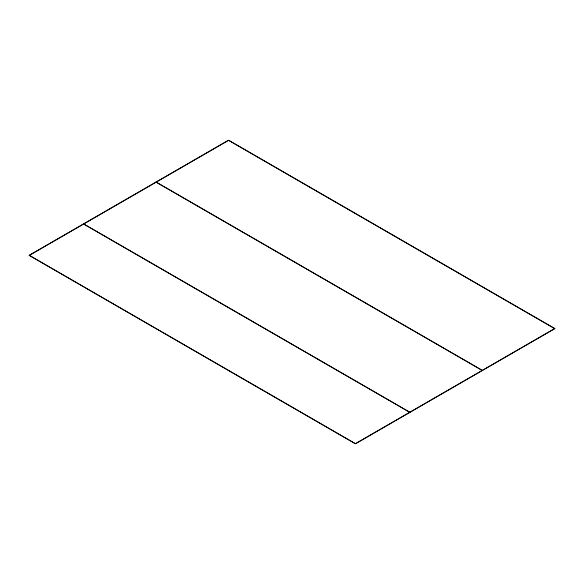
<?xml version="1.0" encoding="UTF-8"?>
<svg xmlns="http://www.w3.org/2000/svg" width="584" height="584" viewBox="0 0 584 584"><rect width="100%" height="100%" fill="white"/><g stroke="black" fill="none" stroke-linecap="round" stroke-linejoin="round"><path stroke-width="0.88" d="M29.2 255.325L228.563 140.218L554.8 328.573L355.437 443.782L29.2 255.325L355.437 443.672L554.8 328.573M29.2 255.427L228.563 140.328L554.8 328.675M482.304 370.424L156.067 182.077L482.304 370.424M409.807 412.282L83.57 223.935L409.807 412.282"/></g></svg>
